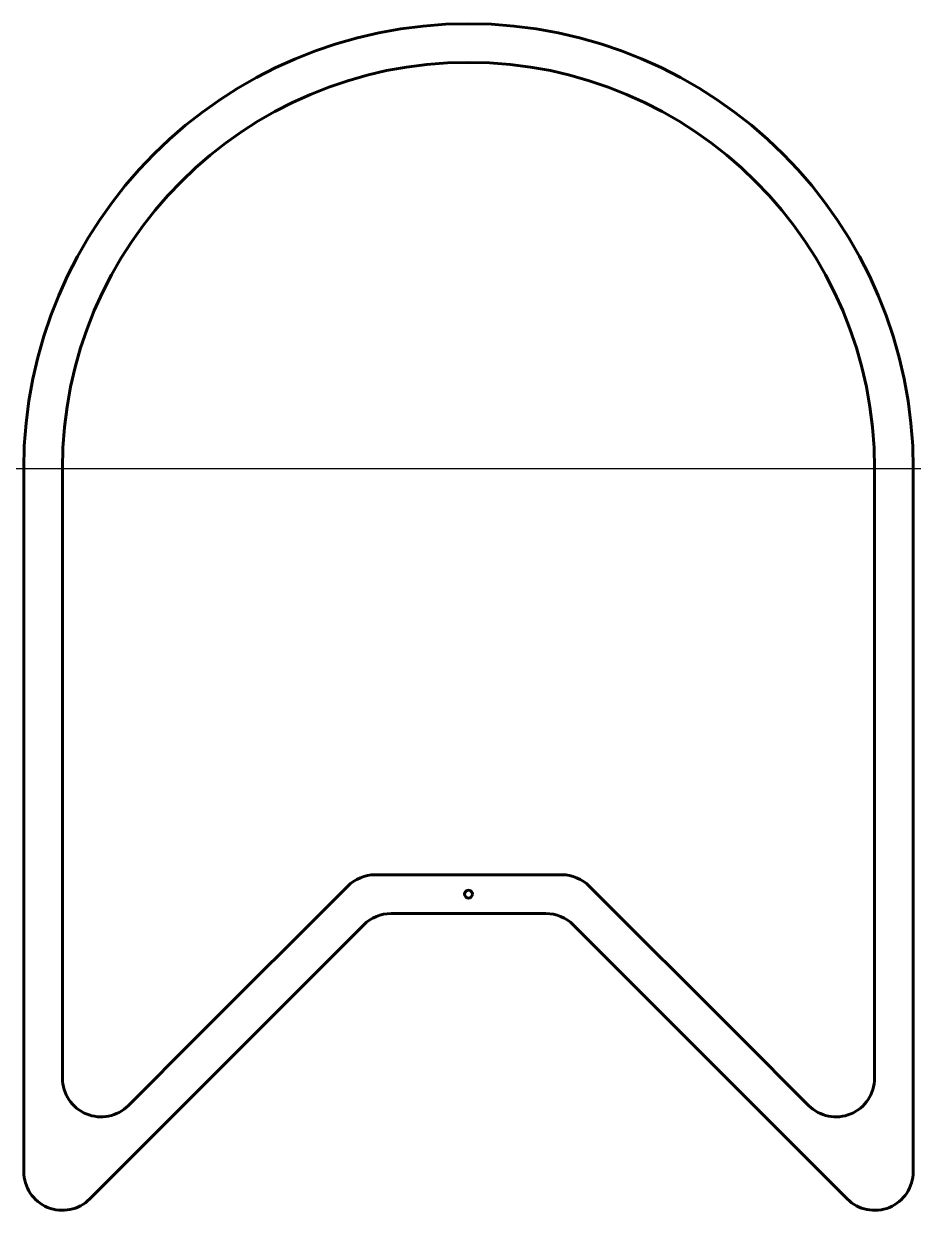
# Model space of a CAD drawing. Header units: millimetres. Extents: x 218 to 448, y -5 to 302.
import ezdxf

# ---------------------------------------------------------------- set-up
doc = ezdxf.new("R2010")
doc.units = ezdxf.units.MM
doc.linetypes.add('K5LT_BASIC', pattern=[0])

msp = doc.modelspace()

# ---------------------------------------------------------------- linework, layer by layer
at = {"color": 150, "linetype": 'K5LT_BASIC', "lineweight": 60, "true_color": 0x0080ff}
for p, q in [((218.29, 186.74), (218.29, 5.02)), ((228.29, 186.74), (228.29, 29.17)), ((438.29, 186.74), (438.29, 29.17)), ((448.29, 186.74), (448.29, 5.02)), ((263.42, 40.16), (245.36, 22.09)), ((403.16, 40.16), (421.22, 22.09)), ((262.58, 25.17), (235.36, -2.05)), ((262.66, 25.25), (262.58, 25.17)), ((403.92, 25.25), (404, 25.17)), ((403.92, 25.25), (431.22, -2.05))]:
    msp.add_line(p, q, dxfattribs=at)
at = {"color": 232, "true_color": 0xc52b79}
msp.add_xline((333.29, 186.74), (1, 0), dxfattribs=at)
at = {"color": 150, "linetype": 'K5LT_BASIC', "lineweight": 60, "true_color": 0x0080ff}
for points in [[(357.43, 81.74), (309.15, 81.74)], [(302.08, 78.81), (263.42, 40.16)], [(403.16, 40.16), (364.5, 78.81)], [(313.29, 71.74), (353.29, 71.74)], [(262.58, 25.17), (306.22, 68.81)], [(360.36, 68.81), (404, 25.17)]]:
    msp.add_lwpolyline(points, dxfattribs=at)
msp.add_circle((333.29, 76.74), 1, dxfattribs=at)
for centre, radius, start, end in [((333.29, 186.74), 115, 0, 180), ((333.29, 186.74), 105, 0, 180), ((309.15, 71.74), 10, 90, 135), ((357.43, 71.74), 10, 45, 90), ((313.29, 61.74), 10, 90, 135), ((353.29, 61.74), 10, 45, 90), ((238.29, 29.17), 10, 180, 315), ((428.29, 29.17), 10, 225, 0), ((228.29, 5.02), 10, 180, 315), ((438.29, 5.02), 10, 225, 0)]:
    msp.add_arc(centre, radius, start, end, dxfattribs=at)

doc.saveas('drawing.dxf')
